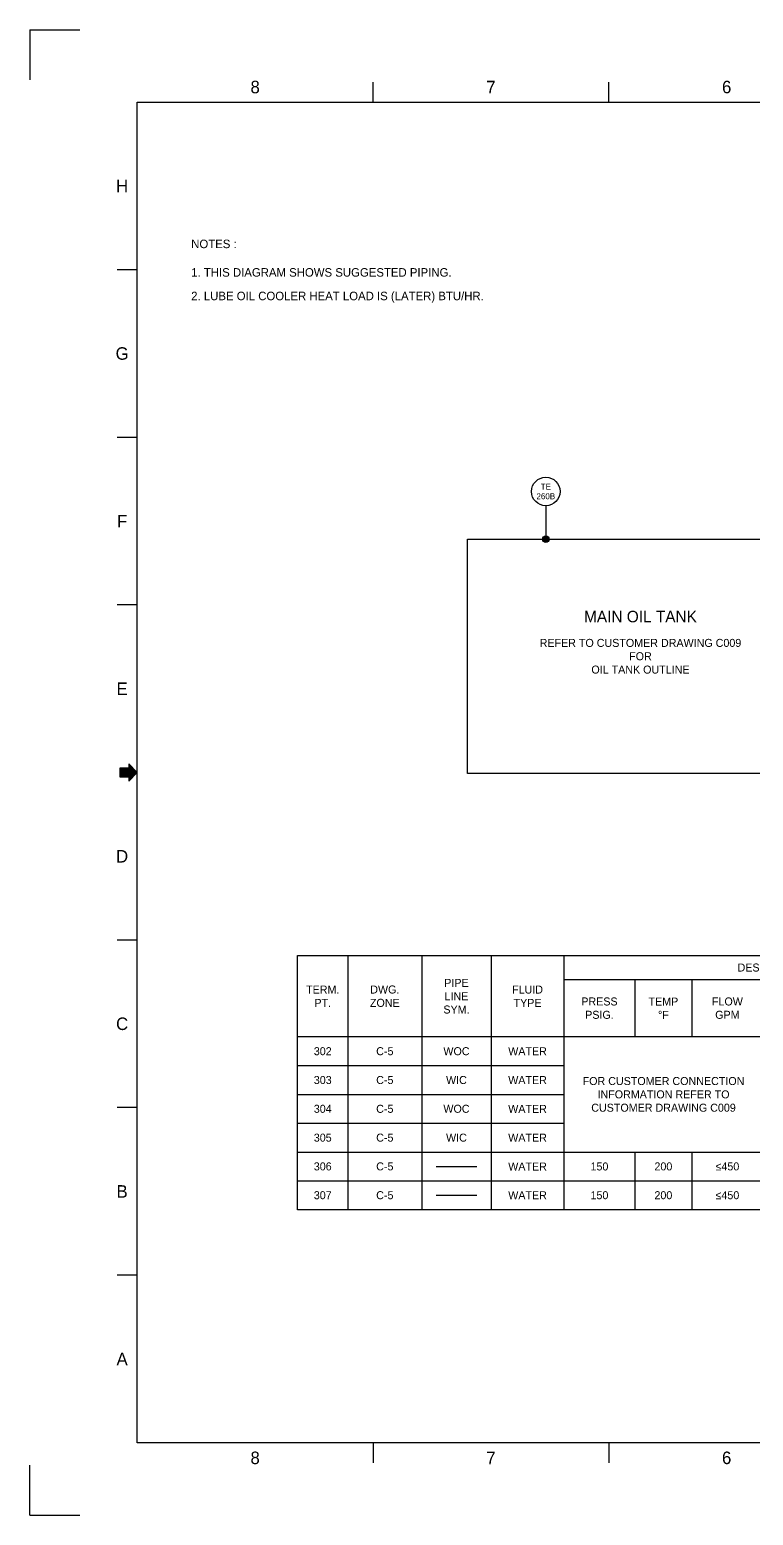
# Model space of a CAD drawing. Header units: millimetres. Extents: x 0 to 420, y 0 to 297.
# Drawn here: x 0 to 144.6, y 0 to 297 of the extents above; entities that cross this region are included whole.
import ezdxf
from ezdxf.enums import TextEntityAlignment as Align

# ---------------------------------------------------------------- set-up
doc = ezdxf.new("R2010")
doc.units = ezdxf.units.MM
for name, color, linetype in [('0_Title Block', 7, 'Continuous'), ('3_I&C', 7, 'Continuous'), ('4_Equipment', 7, 'Continuous')]:
    doc.layers.add(name, color=color, linetype=linetype)
doc.styles.get("Standard").update_dxf_attribs({"font": 'pnid.shx', "bigfont": 'kosdichs.shx'})

# ---------------------------------------------------------------- blocks, each defined once
blk = doc.blocks.new('KEPKO(신인천)-TEMPLATE')
h = blk.add_hatch(color=0)
h.dxf.hatch_style = 1
h.paths.add_polyline_path([(18.04, 147.62), (18.04, 148.5), (18.04, 149.38), (19.78, 149.38), (19.78, 150.21), (21.5, 148.5), (19.78, 146.79), (19.78, 147.62)])
at = {"color": 0}
for p, q in [((0, 297), (0, 287)), ((0, 297), (10, 297)), ((68.62, 282.5), (68.62, 286.5)), ((115.75, 282.5), (115.75, 286.5)), ((21.5, 249), (17.5, 249)), ((21.5, 215.5), (17.5, 215.5)), ((21.5, 182), (17.5, 182)), ((18.04, 149.38), (18.04, 147.62)), ((19.78, 149.38), (18.04, 149.38)), ((21.5, 148.5), (19.78, 150.21)), ((19.78, 150.21), (19.78, 149.38)), ((19.78, 146.79), (21.5, 148.5)), ((18.04, 147.62), (19.78, 147.62)), ((19.78, 147.62), (19.78, 146.79)), ((21.5, 115), (17.5, 115)), ((21.5, 81.5), (17.5, 81.5)), ((21.5, 48), (17.5, 48)), ((68.62, 14.5), (68.62, 10.5)), ((115.75, 14.5), (115.75, 10.5)), ((0, 0), (0, 10)), ((0, 0), (10, 0))]:
    blk.add_line(p, q, dxfattribs=at)
at = {"color": 0, "ltscale": 10}
for p, q in [((21.5, 282.5), (398.5, 282.5)), ((21.5, 14.5), (21.5, 282.5)), ((398.5, 14.5), (21.5, 14.5))]:
    blk.add_line(p, q, dxfattribs=at)
at = {"color": 0, "char_height": 2.5, "attachment_point": 5}
for s, insert in [('8', (45.06, 285.53)), ('7', (92.19, 285.53)), ('6', (139.31, 285.53)), ('H', (18.47, 265.75)), ('G', (18.47, 232.25)), ('F', (18.47, 198.75)), ('E', (18.47, 165.25)), ('D', (18.47, 131.75)), ('C', (18.47, 98.25)), ('B', (18.47, 64.75)), ('A', (18.47, 31.25)), ('8', (45.06, 11.47)), ('7', (92.19, 11.47)), ('6', (139.31, 11.47))]:
    blk.add_mtext_dynamic_manual_height_columns(s, width=19.1434, gutter_width=12.5, heights=[0], dxfattribs=dict(at, insert=insert))
blk = doc.blocks.new('LOCAL INSTRUMENT01')
at = {"color": 0, "linetype": 'ByBlock', "ltscale": 0.1}
blk.add_circle((0, 0), 2.41, dxfattribs=at)
at = {"color": 0}
for tag, p in [('TAG01', (0, 0.8)), ('TAG02', (0, -0.8))]:
    blk.add_attdef(tag, text='', height=1, dxfattribs=at).set_placement(p, align=Align.MIDDLE_CENTER)

msp = doc.modelspace()

# ---------------------------------------------------------------- hatches: boundary and pattern name
at = {"layer": '3_I&C'}
h = msp.add_hatch(color=256, dxfattribs=at)
h.dxf.hatch_style = 1
h.paths.add_polyline_path([(103.81, 195.16, 1), (102.51, 195.16, 1)])

# ---------------------------------------------------------------- linework, layer by layer
at = {"layer": '0_Title Block'}
for p, q in [((63.59, 111.89), (63.59, 61.1)), ((78.37, 111.89), (78.37, 61.1)), ((92.23, 111.89), (92.23, 61.1)), ((106.79, 111.89), (106.79, 61.1)), ((106.79, 107.11), (255.07, 107.11)), ((120.98, 107.11), (120.98, 95.65)), ((132.33, 107.11), (132.33, 95.65)), ((315.24, 95.65), (53.55, 95.65)), ((53.55, 89.89), (106.79, 89.89)), ((53.55, 84.13), (106.79, 84.13)), ((53.55, 78.38), (106.79, 78.38)), ((53.55, 72.61), (315.24, 72.61)), ((120.98, 72.61), (120.98, 61.1)), ((132.33, 72.61), (132.33, 61.1)), ((81.23, 69.73), (89.38, 69.73)), ((53.55, 66.86), (315.24, 66.86)), ((81.23, 63.98), (89.38, 63.98))]:
    msp.add_line(p, q, dxfattribs=at)
msp.add_lwpolyline([(53.55, 111.89), (315.24, 111.89), (315.24, 61.1), (53.55, 61.1)], close=True, dxfattribs=at)
at = {"layer": '3_I&C'}
msp.add_line((103.16, 201.83), (103.16, 195.81), dxfattribs=at)
msp.add_circle((103.16, 195.16), 0.65, dxfattribs=at)
at = {"layer": '4_Equipment'}
msp.add_lwpolyline([(103.81, 195.16), (156.63, 195.16), (156.63, 148.3), (87.53, 148.3), (87.53, 195.16), (102.51, 195.16)], dxfattribs=at)

# ---------------------------------------------------------------- block references
at = {"layer": '0_Title Block'}
msp.add_blockref('KEPKO(신인천)-TEMPLATE', (0, 0), dxfattribs=at)
at = {"layer": '3_I&C'}
ref = msp.add_blockref('LOCAL INSTRUMENT01', (103.16, 204.68), dxfattribs=dict(at, xscale=1.183926187694542, yscale=1.183926187694542, zscale=1.183926187694542))
ref.add_attrib('TAG01', 'TE', dxfattribs={"layer": '0', "color": 0, "height": 1.2}).set_placement((103.16, 205.63), align=Align.MIDDLE_CENTER)
ref.add_attrib('TAG02', '260B', dxfattribs={"layer": '0', "color": 0, "height": 1.2}).set_placement((103.16, 203.73), align=Align.MIDDLE_CENTER)

# ---------------------------------------------------------------- texts
at = {"layer": '0_Title Block'}
for s, insert, char_height, attachment_point in [('NOTES :', (32.28, 255.03), 1.7, 1), ('\\pi-5.1,l5.1,t5.1;1. THIS DIAGRAM SHOWS SUGGESTED PIPING.', (32.28, 249.33), 1.7, 1), ('\\pi-5.1,l5.1,t5.1;2. LUBE OIL COOLER HEAT LOAD IS (LATER) BTU/HR.', (32.28, 244.62), 1.7, 1), ('DESIGN', (145.59, 109.5), 1.6, 5), ('PIPE\\PLINE\\PSYM.', (85.3, 103.77), 1.6, 5), ('TERM.\\PPT.', (58.57, 103.77), 1.6, 5), ('DWG.\\PZONE', (70.98, 103.77), 1.6, 5), ('FLUID\\PTYPE', (99.51, 103.77), 1.6, 5), ('PRESS\\PPSIG.', (113.88, 101.38), 1.6, 5), ('TEMP\\P°F', (126.66, 101.38), 1.6, 5), ('FLOW\\PGPM', (139.46, 101.38), 1.6, 5), ('302', (58.57, 92.77), 1.6, 5), ('C-5', (70.98, 92.77), 1.6, 5), ('WOC', (85.3, 92.77), 1.6, 5), ('WATER', (99.51, 92.77), 1.6, 5), ('303', (58.57, 87.01), 1.6, 5), ('C-5', (70.98, 87.01), 1.6, 5), ('WIC', (85.3, 87.01), 1.6, 5), ('WATER', (99.51, 87.01), 1.6, 5), ('FOR CUSTOMER CONNECTION\\PINFORMATION REFER TO\\PCUSTOMER DRAWING C009', (126.69, 84.14), 1.6, 5), ('304', (58.57, 81.26), 1.6, 5), ('C-5', (70.98, 81.25), 1.6, 5), ('WOC', (85.3, 81.26), 1.6, 5), ('WATER', (99.51, 81.25), 1.6, 5), ('305', (58.57, 75.49), 1.6, 5), ('C-5', (70.98, 75.49), 1.6, 5), ('WIC', (85.3, 75.49), 1.6, 5), ('WATER', (99.51, 75.49), 1.6, 5), ('306', (58.57, 69.74), 1.6, 5), ('C-5', (70.98, 69.74), 1.6, 5), ('WATER', (99.51, 69.73), 1.6, 5), ('150', (113.88, 69.73), 1.6, 5), ('200', (126.66, 69.74), 1.6, 5), ('≤450', (139.46, 69.74), 1.6, 5), ('307', (58.57, 63.98), 1.6, 5), ('C-5', (70.98, 63.98), 1.6, 5), ('WATER', (99.51, 63.98), 1.6, 5), ('150', (113.88, 63.98), 1.6, 5), ('200', (126.66, 63.98), 1.6, 5), ('≤450', (139.46, 63.98), 1.6, 5)]:
    msp.add_mtext(s, dxfattribs=dict(at, insert=insert, char_height=char_height, attachment_point=attachment_point))
at = {"layer": '4_Equipment', "attachment_point": 5}
for s, insert, char_height in [('MAIN OIL TANK', (122.08, 179.66), 2.3), ('REFER TO CUSTOMER DRAWING C009\\PFOR\\POIL TANK OUTLINE', (122.08, 171.73), 1.6)]:
    msp.add_mtext(s, dxfattribs=dict(at, insert=insert, char_height=char_height))

doc.saveas('drawing.dxf')
